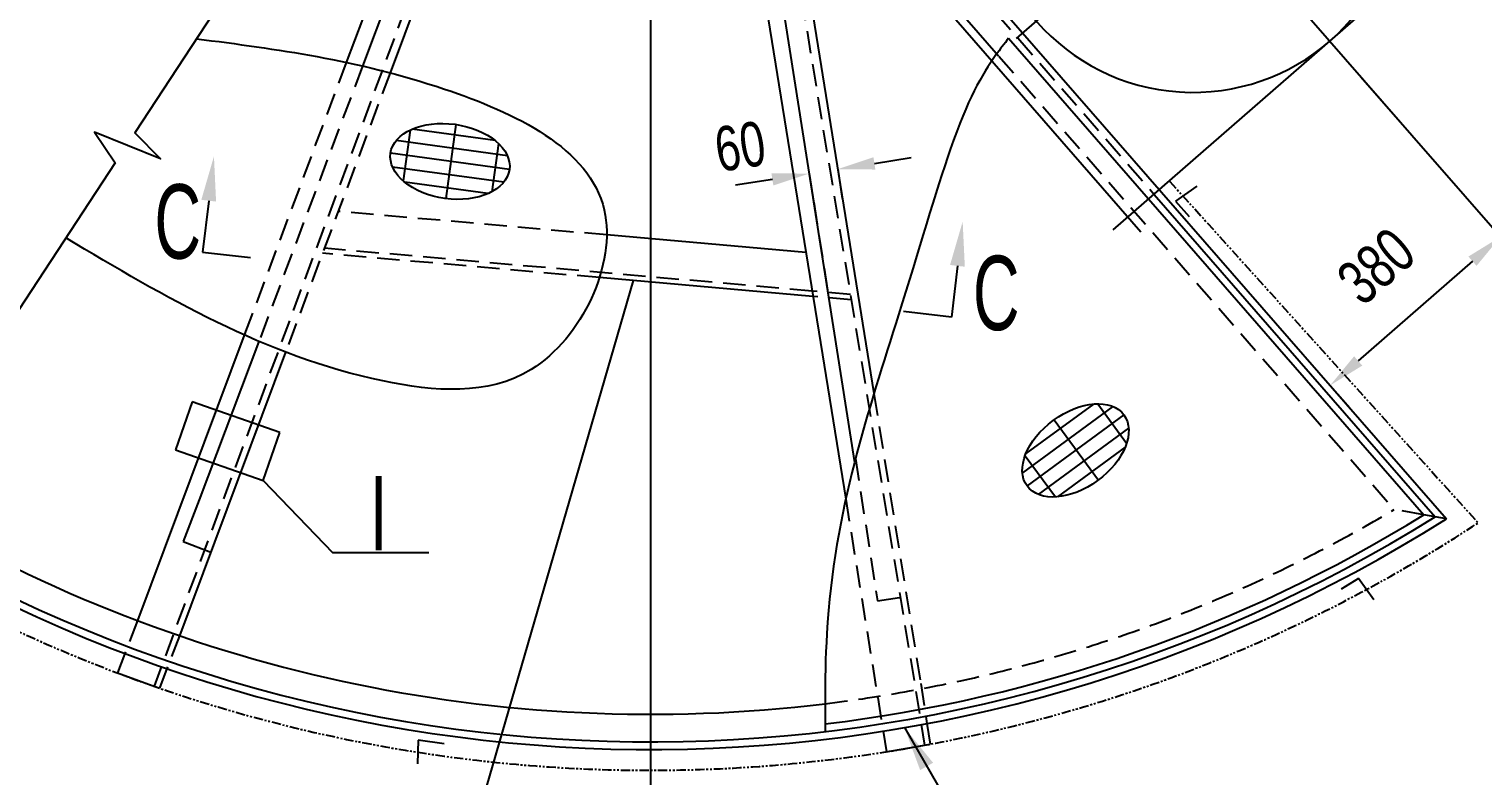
# Model space of a CAD drawing. Extents: x 148 to 221443, y -36682 to 6758.
# Drawn here: x 129111 to 131066, y -19207 to -18203 of the extents above; entities that cross this region are included whole.
import ezdxf

# ---------------------------------------------------------------- set-up
doc = ezdxf.new("R2010")
doc.units = 0
doc.header["$LTSCALE"] = 10
doc.header["$MEASUREMENT"] = 0
doc.linetypes.add('HIDDENX2', pattern=[0.75, 0.5, -0.25])
doc.linetypes.add('PHANTOM', pattern=[2.5, 1.25, -0.25, 0.25, -0.25, 0.25, -0.25])
for name, color, linetype in [('1', 1, 'Continuous'), ('2', 4, 'Continuous'), ('3', 255, 'Continuous'), ('6', 4, 'PHANTOM'), ('9', 6, 'Continuous')]:
    doc.layers.add(name, color=color, linetype=linetype)
doc.styles.add('HZ', font='ROMS.SHX', dxfattribs={"width": 0.75, "bigfont": 'GBCBIG.SHX'})
doc.styles.get("Standard").update_dxf_attribs({"font": 'wison_e.shx', "width": 0.75, "bigfont": 'wison_c.shx'})
doc.dimstyles.new('DIM1', dxfattribs={"dimscale": 20, "dimtxt": 3, "dimasz": 2.5, "dimexe": 2, "dimexo": 0, "dimgap": 1, "dimtad": 0, "dimdec": 0, "dimzin": 0, "dimdsep": 46, "dimtxsty": 'Standard', "dimcen": 2, "dimclrd": 3, "dimclre": 3, "dimclrt": 3, "dimadec": 0, "dimazin": 0, "dimtfac": 0.666667, "dimtdec": 0, "dimtofl": 0, "dimtmove": 2, "dimatfit": 1, "dimfxl": 2, "dimtvp": 1.333333, "dimtolj": 1, "dimtzin": 0, "dimarcsym": 0})

# ---------------------------------------------------------------- blocks, each defined once
blk = doc.blocks.new('*D1469')
at = {"layer": '2', "color": 3, "lineweight": -2}
for p, q in [((131131, -18067), (131345, -18312.3)), ((130901.9, -18266.8), (131115.9, -18512.1)), ((131127.3, -18449.1), (131281, -18315))]:
    blk.add_line(p, q, dxfattribs=at)
at = {"layer": '2', "color": 3}
for points in [[(131286.5, -18321.3), (131275.6, -18308.8), (131318.7, -18282.2)], [(131121.8, -18442.8), (131132.8, -18455.4), (131089.6, -18482)]]:
    blk.add_solid(points, dxfattribs=at)
at = {"layer": 'Defpoints', "color": 0}
for p in [(131131, -18067), (130901.9, -18266.8), (131318.7, -18282.2)]:
    blk.add_point(p, dxfattribs=at)
at = {"layer": '2', "color": 3, "insert": (131151.6, -18321.8), "char_height": 60, "attachment_point": 5, "rotation": 41.0923}
blk.add_mtext('\\A1;380', dxfattribs=at)
blk = doc.blocks.new('*D1470')
at = {"layer": '2', "color": 3, "lineweight": -2}
for p, q in [((131089.6, -18482), (131115.9, -18512.1)), ((131051.9, -18514.9), (130898.2, -18648.9)), ((130860.5, -18681.8), (130886.8, -18711.9))]:
    blk.add_line(p, q, dxfattribs=at)
at = {"layer": '2', "color": 3}
for points in [[(131057.4, -18521.1), (131046.4, -18508.6), (131089.6, -18482)], [(130892.7, -18642.7), (130903.7, -18655.2), (130860.5, -18681.8)]]:
    blk.add_solid(points, dxfattribs=at)
at = {"layer": 'Defpoints', "color": 0}
for p in [(131089.6, -18482), (130860.5, -18681.8), (130860.5, -18681.8)]:
    blk.add_point(p, dxfattribs=at)
at = {"layer": '2', "color": 3, "insert": (130922.5, -18521.6), "char_height": 60, "attachment_point": 5, "rotation": 41.0923}
blk.add_mtext('\\A1;380', dxfattribs=at)
blk = doc.blocks.new('*D1479')
at = {"layer": '2', "color": 3, "lineweight": -2}
for p, q in [((130247.6, -18383.3), (130297, -18375.6)), ((130159.8, -18397.1), (130166, -18436.6)), ((130198.2, -18391.1), (130204.4, -18430.6)), ((130110.4, -18404.9), (130061, -18412.6))]:
    blk.add_line(p, q, dxfattribs=at)
at = {"layer": '2', "color": 3}
for points in [[(130246.3, -18375.1), (130248.9, -18391.6), (130198.2, -18391.1)], [(130111.7, -18413.1), (130109.1, -18396.6), (130159.8, -18397.1)]]:
    blk.add_solid(points, dxfattribs=at)
at = {"layer": 'Defpoints', "color": 0}
for p in [(130159.8, -18397.1), (130159.8, -18397.1), (130198.2, -18391.1)]:
    blk.add_point(p, dxfattribs=at)
at = {"layer": '2', "color": 3, "insert": (130067, -18360.7), "char_height": 60, "attachment_point": 5, "rotation": 8.9293}
blk.add_mtext('\\A1;60', dxfattribs=at)

msp = doc.modelspace()

# ---------------------------------------------------------------- linework, layer by layer
at = {"linetype": 'Continuous'}
for p, q in [((130175.9211, -17896.8467), (131016.7991, -18861.0246)), ((129654.787, -17933.8191), (129537.3537, -18247.5729)), ((129711.6199, -17953.1832), (129596.2038, -18261.5414)), ((130129.5716, -17965.8512), (130246.9027, -18692.8219)), ((130167.9312, -17955.8441), (130414.5172, -18238.5876)), ((130568.9097, -18472.8503), (131151.1647, -17965.0545)), ((130070.6046, -17977.4135), (130209.0676, -18834.9576)), ((129639.393, -18039.6453), (129559.2865, -18252.4366)), ((130220.7444, -18033.443), (130606.0132, -18475.2046)), ((130108.2934, -18069.3949), (130220.8062, -18785.4917)), ((130428.0343, -18215.1394), (130986.6744, -18855.6942)), ((130681.3608, -18413.7872), (130652.4717, -18434.1984)), ((130623.7874, -18424.9904), (131001.7368, -18858.3594)), ((130652.4717, -18434.1984), (130671.0751, -18454.6468)), ((130155.4769, -18503.0542), (129887.611, -18479.5503)), ((130165.0129, -18562.1138), (129877.7835, -18536.9109)), ((129400.1735, -18614.0859), (129256.4865, -18997.9833)), ((129419.9072, -18622.6778), (129339.6681, -18835.8216)), ((129455.6457, -18637.0718), (129312.9439, -19018.3293)), ((129339.6681, -18835.8216), (129318.2177, -18891.8563)), ((129318.2177, -18891.8563), (129355.0101, -18905.9406)), ((130898.7575, -18941.2539), (130875.1784, -18955.6846)), ((130919.1688, -18970.143), (130898.7575, -18941.2539)), ((129239.5385, -19042.2565), (129229.5588, -19068.3263)), ((129229.5588, -19068.3263), (129286.0005, -19088.7134)), ((129295.9858, -19062.6288), (129286.0005, -19088.7134)), ((130318.1603, -19136.6135), (130322.4062, -19164.2195)), ((129634.0879, -19158.6607), (129633.0786, -19190.7315)), ((129669.1102, -19163.6243), (129634.0879, -19158.6607)), ((130259.436, -19146.8117), (130263.8101, -19174.3812)), ((130263.2819, -19174.4648), (130322.4062, -19164.2195))]:
    msp.add_line(p, q, dxfattribs=at)
msp.add_lwpolyline([(131016.7991, -18861.0246), (130986.6744, -18855.6942)], dxfattribs=at)
for centre, radius, start, end in [((130676.0958, -18007.8468), 280, 176.676999, 85.5024752), ((129946.6355, -17171.4241), 1952.5941, 238.563249, 276.9086827), ((129946.6355, -17171.4241), 2000, 238.5197741, 302.3494603), ((129946.6355, -17171.4241), 1989.7209, 238.5290248, 302.0241058), ((129946.6355, -17171.4241), 1979.5066, 276.8087702, 301.6953829)]:
    msp.add_arc(centre, radius, start, end, dxfattribs=at)
at = {"layer": '1', "ltscale": 6}
for p, q in [((129946.6355, -16248.272), (129946.6355, -19442.7676)), ((129946.6355, -17171.4241), (130955.1759, -18327.8491)), ((130916.3175, -17798.3448), (130438.0211, -18215.4763))]:
    msp.add_line(p, q, dxfattribs=at)
at = {"layer": '2', "color": 7}
for p, q in [((129623.1865, -18338.5437), (129613.8323, -18406.7852)), ((129737.5963, -18352.6517), (129625.8306, -18337.3314)), ((129684.7859, -18330.9688), (129671.1212, -18430.6567)), ((129753.9653, -18373.0638), (129604.5726, -18352.5857)), ((129741.8604, -18356.4039), (129732.9349, -18421.5182)), ((129756.8146, -18391.6227), (129596.8343, -18369.6933)), ((129749.0763, -18408.7302), (129599.6837, -18388.2522)), ((129727.8183, -18423.9846), (129616.0527, -18408.6643)), ((129344.2, -18502.4825), (129408.5494, -18510.0939)), ((130351.0972, -18590.1036), (130286.7477, -18582.4923)), ((130568.1826, -18710.1304), (130446.626, -18799.3576)), ((130542.2234, -18706.8566), (130451.2828, -18773.6105)), ((130547.8969, -18706.5853), (130586.7875, -18759.5669)), ((130583.1413, -18721.479), (130452.9697, -18817.0298)), ((130489.204, -18728.0234), (130548.7443, -18809.1367)), ((130589.485, -18739.1512), (130467.9284, -18828.3784)), ((130584.8282, -18764.8983), (130493.8876, -18831.6522)), ((130450.2269, -18776.3209), (130490.9853, -18831.8472))]:
    msp.add_line(p, q, dxfattribs=at)
at = {"layer": '2', "color": 3}
for p, q in [((129352.3612, -18433.4843), (129344.2, -18502.4825)), ((130359.2584, -18521.1054), (130351.0972, -18590.1036)), ((129690.4746, -19343.9828), (129923.6712, -18540.9373)), ((129330.2159, -18704.0317), (129307.6514, -18768.5252)), ((129447.9832, -18745.235), (129330.2159, -18704.0317)), ((129425.4187, -18809.7286), (129447.9832, -18745.235)), ((129307.6514, -18768.5252), (129425.4187, -18809.7286)), ((129425.4187, -18809.7286), (129519.4905, -18906.7815)), ((129648.2142, -18906.7815), (129519.4905, -18906.7815)), ((130288.0843, -19142.0013), (130413.4587, -19359.6985))]:
    msp.add_line(p, q, dxfattribs=at)
at = {"layer": '2', "color": 6}
for centre, major_axis in [((129676.8245, -18380.658), (-79.9902, 10.9647)), ((130518.0555, -18769.2544), (-65.0858, -47.7754))]:
    msp.add_ellipse(centre, major_axis=major_axis, ratio=0.623188198, dxfattribs=at)
at = {"layer": '2', "color": 3}
for points in [[(129362.292, -18434.6589), (129342.4304, -18432.3097), (129359.409, -18373.8997)], [(130349.3276, -18519.9308), (130369.1892, -18522.28), (130366.3062, -18461.5208)], [(130309.1131, -19199.1119), (130326.4898, -19189.2098), (130288.0951, -19142.0309)]]:
    msp.add_solid(points, dxfattribs=at)
at = {"layer": '3', "linetype": 'HIDDENX2', "ltscale": 6}
for p, q in [((129726.6637, -17877.8993), (129278.933, -19086.0914)), ((130105.7494, -17894.7369), (130315.1211, -19165.3399)), ((130174.2089, -17909.4893), (130623.7874, -18424.9904)), ((130414.9272, -18239.0578), (130946.5095, -18848.5871)), ((129537.3537, -18247.5729), (129400.1735, -18614.0859)), ((129559.2865, -18252.4366), (129419.9072, -18622.6778)), ((129596.2038, -18261.5414), (129455.6457, -18637.0718)), ((130166.1755, -18435.2868), (130184.4174, -18553.8922)), ((129887.611, -18479.5503), (129526.4656, -18447.8617)), ((129877.7835, -18536.9109), (129505.3661, -18504.2332)), ((130163.862, -18554.9859), (129507.9126, -18497.4297)), ((130215.2897, -18559.4984), (130163.862, -18554.9859)), ((130216.4646, -18566.6284), (130165.0129, -18562.1138)), ((130246.9027, -18692.8219), (130309.8755, -19082.7468)), ((130222.1726, -18780.1679), (130251.6316, -18971.7058)), ((130209.0676, -18834.9576), (130259.436, -19146.8117)), ((130986.6744, -18855.6942), (130946.5095, -18848.5871)), ((130251.6316, -18971.7058), (130291.4529, -18965.5812)), ((129256.4865, -18997.9833), (129239.5385, -19042.2565)), ((129312.9439, -19018.3293), (129295.9858, -19062.6288)), ((130309.8755, -19082.7468), (130318.1603, -19136.6135))]:
    msp.add_line(p, q, dxfattribs=at)
msp.add_arc((129946.6355, -17171.4241), 1952.5941, 276.9086827, 300.8021223, dxfattribs=at)
at = {"layer": '6'}
msp.add_line((130644.7969, -18407.5044), (131059.5265, -18866.6853), dxfattribs=at)
msp.add_arc((129946.6355, -17171.4241), 2027.9144, 238.4951257, 303.283767, dxfattribs=at)
at = {"layer": '9'}
msp.add_lwpolyline([(129682.1845, -17688.3509), (129253.188, -18342.174), (129287.7305, -18377.3606), (129198.5717, -18341.4), (129226.7679, -18382.4402), (128828.2776, -18989.7695)], dxfattribs=at)
msp.add_spline([(129336.1464, -18215.739), (129669.3754, -18283.3739), (129884.2292, -18445.8894), (129786.0102, -18660.5327), (129586.5032, -18675.8643), (129160.3573, -18483.6549)], degree=3, dxfattribs=at)
msp.add_open_spline([(130428.0343, -18215.1394), (130422.2841, -18222.4096), (130396.3647, -18256.5211), (130358.7196, -18321.116), (130272.4623, -18621.1635), (130175.372, -18900.6218), (130181.6, -19147.2229), (130181.6, -19147.2229)], degree=3, knots=[73.330580752, 73.330580752, 73.330580752, 73.330580752, 107.924220962, 231.881407578, 332.994404261, 482.33198279, 539.318912843, 539.318912843, 539.318912843, 539.318912843], dxfattribs=at)

# ---------------------------------------------------------------- texts
at = {"layer": '2', "color": 3, "style": 'HZ', "width": 0.65}
for s, p in [('C', (129279.3393, -18511.3826)), ('C', (130380.0451, -18607.4807)), ('I', (129568.8299, -18903.6445))]:
    msp.add_text(s, height=100, dxfattribs=at).set_placement(p)

# ---------------------------------------------------------------- dimensions: what is measured, and where the dimension line sits
at = {"layer": '2', "color": 7}
for p1, p2, distance, picture, middle in [((130901.9119, -18266.7749), (131131.022, -18066.9636), -285.5587, '*D1469', (131151.5754, -18321.7889)), ((131089.6023, -18481.9867), (130860.4922, -18681.798), 0, '*D1470', (130922.4653, -18521.6002))]:
    dim = msp.add_aligned_dim(p1=p1, p2=p2, distance=distance, text='380', dimstyle='DIM1', dxfattribs=at)
    dim.commit()
    dim.dimension.update_dxf_attribs({"geometry": picture, "text_midpoint": middle})
at = {"layer": '2', "color": 3}
dim = msp.add_linear_dim(base=(130159.7854, -18397.1199), p1=(130198.203, -18391.0837), p2=(130159.7854, -18397.1199), angle=188.929288, text='60', dimstyle='DIM1', dxfattribs=at)
dim.commit()
dim.dimension.update_dxf_attribs({"geometry": '*D1479', "text_midpoint": (130066.9796, -18360.6972), "dimtype": 161})

doc.saveas('drawing.dxf')
